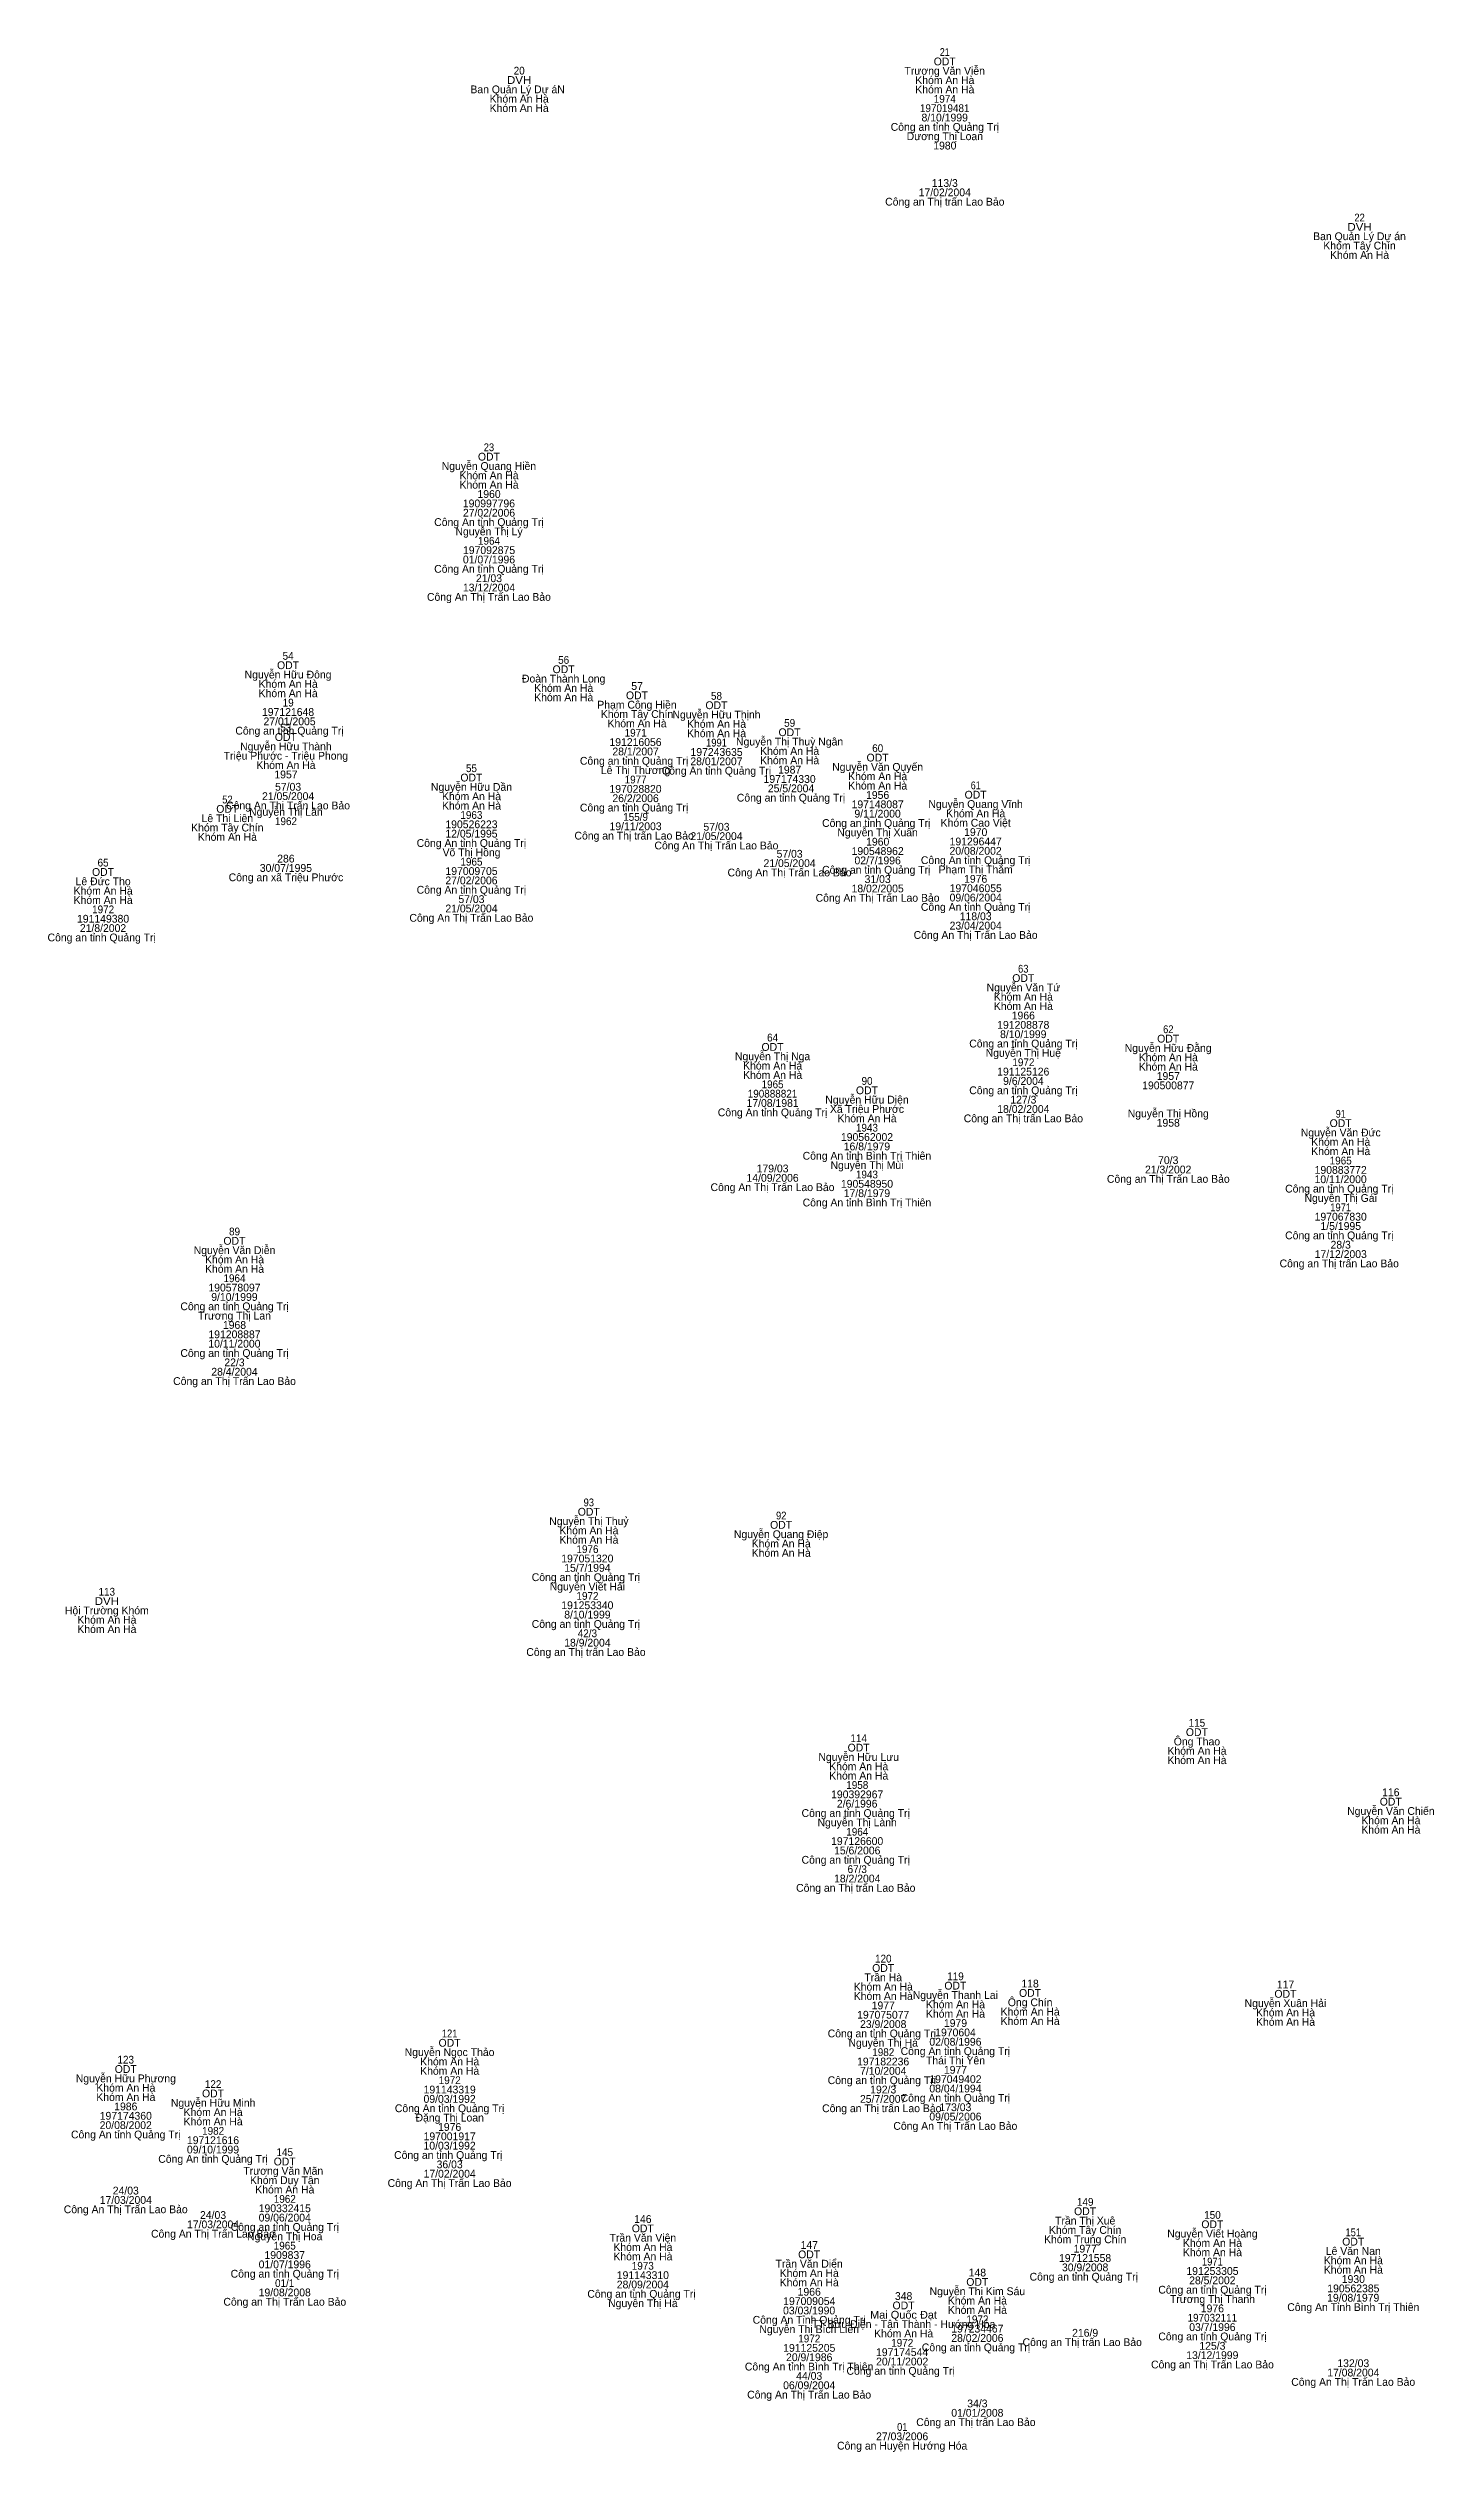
# Model space of a CAD drawing. Header units: metres. Extents: x 536493 to 536999, y 1836994 to 1837506.
# Drawn here: x 536890.7 to 536997.5, y 1837319 to 1837504.1 of the extents above; entities that cross this region are included whole.
import ezdxf
from ezdxf.enums import TextEntityAlignment as Align

# ---------------------------------------------------------------- set-up
doc = ezdxf.new("R2010")
doc.units = ezdxf.units.M
doc.header["$LTSCALE"] = 0.24
doc.layers.add('1', color=7, linetype='Continuous')

msp = doc.modelspace()

# ---------------------------------------------------------------- texts
at = {"layer": '1'}
for s, width, p in [('20', 0.95, (536927.015, 1837502.08)), ('21', 0.85, (536959.79, 1837503.51)), ('DVH', 1.1, (536927.01, 1837501.36)), ('197019481', 0.95, (536959.785, 1837499.19)), ('1974', 0.95, (536959.79, 1837499.91)), ('22', 0.9, (536991.735, 1837490.77)), ('DVH', 1.1, (536991.73, 1837490.05)), ('23', 0.9, (536924.685, 1837473.08)), ('1964', 0.95, (536924.69, 1837465.88)), ('54', 0.95, (536909.22, 1837457.02)), ('56', 0.95, (536930.44, 1837456.71)), ('58', 0.95, (536942.21, 1837453.94)), ('19', 0.95, (536909.225, 1837453.42)), ('59', 0.95, (536947.845, 1837451.86)), ('53', 0.9, (536909.045, 1837451.49)), ('1971 ', 0.95, (536936.09, 1837451.1)), ('1991', 0.9, (536942.21, 1837450.34)), ('55', 0.95, (536923.34, 1837448.37)), ('60', 0.95, (536954.625, 1837449.91)), ('1977 ', 0.95, (536936.09, 1837447.5)), ('61', 0.85, (536962.17, 1837447.05)), ('52', 0.9, (536904.545, 1837445.96)), ('1963', 0.95, (536923.335, 1837444.77)), ('155/9 ', 0.95, (536936.085, 1837444.62)), ('1962', 0.95, (536909.055, 1837444.29)), ('65', 0.95, (536894.97, 1837441.1)), ('1965', 0.95, (536923.34, 1837441.17)), ('1972', 0.95, (536894.975, 1837437.5)), ('63', 0.9, (536965.835, 1837432.93)), ('62', 0.9, (536977.005, 1837428.27)), ('64', 0.95, (536946.53, 1837427.63)), ('90', 0.95, (536953.805, 1837424.29)), ('1972', 0.95, (536965.845, 1837425.73)), ('190888821', 0.95, (536946.525, 1837423.31)), ('1965', 0.95, (536946.53, 1837424.03)), ('1943', 0.95, (536953.795, 1837420.69)), ('91', 0.85, (536990.28, 1837421.76)), ('1943', 0.95, (536953.795, 1837417.09)), ('1965', 0.95, (536990.28, 1837418.16)), ('1971', 0.9, (536990.28, 1837414.56)), ('89', 0.95, (536905.095, 1837412.7)), ('1964', 0.95, (536905.09, 1837409.1)), ('93', 0.9, (536932.375, 1837391.84)), ('92', 0.9, (536947.195, 1837390.83)), ('1976 ', 0.95, (536932.38, 1837388.24)), ('DVH', 1.1, (536895.26, 1837384.24)), ('113', 0.95, (536895.255, 1837384.96)), ('1972 ', 0.95, (536932.38, 1837384.64)), ('42/3 ', 0.95, (536932.375, 1837381.76)), ('115', 0.95, (536979.21, 1837374.87)), ('114', 0.95, (536953.16, 1837373.68)), ('1958 ', 0.95, (536953.16, 1837370.08)), ('1964 ', 0.95, (536953.16, 1837366.48)), ('67/3 ', 0.95, (536953.155, 1837363.6)), ('120', 0.95, (536955.055, 1837356.71)), ('119', 0.95, (536960.615, 1837355.35)), ('121', 0.9, (536921.66, 1837350.95)), ('123', 0.95, (536896.715, 1837348.93)), ('1982', 0.95, (536955.055, 1837349.51)), ('122', 0.95, (536903.445, 1837347.05)), ('1972', 0.95, (536921.665, 1837347.35)), ('1982', 0.95, (536903.445, 1837343.45)), ('145', 0.95, (536908.96, 1837341.81)), ('1962', 0.95, (536908.965, 1837338.21)), ('149', 0.95, (536970.605, 1837337.98)), ('150', 0.95, (536980.405, 1837336.98)), ('151', 0.9, (536991.25, 1837335.64)), ('1965', 0.95, (536908.96, 1837334.61)), ('1971', 0.9, (536980.4, 1837333.38)), ('01/1', 0.95, (536908.955, 1837331.73)), ('1973', 0.95, (536936.535, 1837333.06)), ('Mai Quốc Đạt', 1.05, (536956.615, 1837329.29)), ('1972', 0.95, (536962.305, 1837328.94)), ('197032111', 0.95, (536980.395, 1837329.06)), ('1972', 0.95, (536949.355, 1837327.46)), ('1972 ', 0.95, (536956.62, 1837327.13)), ('01 ', 0.9, (536956.62, 1837320.65))]:
    msp.add_text(s, height=0.6, dxfattribs=dict(at, width=width)).set_placement(p, align=Align.CENTER)
for s, p in [('Trương Văn Viễn', (536959.785, 1837502.07)), ('ODT', (536959.785, 1837502.79)), ('Ban Quản Lý Dự áN ', (536927.005, 1837500.64)), ('Khóm An Hà', (536927.015, 1837499.92)), ('Khóm An Hà', (536959.795, 1837501.35)), ('Khóm An Hà', (536959.795, 1837500.63)), ('Khóm An Hà', (536927.015, 1837499.2)), ('8/10/1999', (536959.785, 1837498.47)), ('Công an tỉnh Quảng Trị', (536959.795, 1837497.75)), ('Dương Thị Loan', (536959.795, 1837497.03)), ('1980', (536959.795, 1837496.31)), ('17/02/2004', (536959.79, 1837492.71)), ('113/3', (536959.79, 1837493.43)), ('Công an Thị trấn Lao Bảo', (536959.795, 1837491.99)), ('Ban Quản Lý Dự án', (536991.73, 1837489.33)), ('Khóm Tây Chín', (536991.73, 1837488.61)), ('Khóm An Hà', (536991.735, 1837487.89)), ('ODT', (536924.685, 1837472.36)), ('Nguyễn Quang Hiền', (536924.685, 1837471.64)), ('Khóm An Hà', (536924.695, 1837470.92)), ('Khóm An Hà', (536924.695, 1837470.2)), ('190997796', (536924.685, 1837468.76)), ('1960', (536924.695, 1837469.48)), ('Công An tỉnh Quảng Trị', (536924.685, 1837467.32)), ('Nguyễn Thị Lý', (536924.695, 1837466.6)), ('27/02/2006', (536924.69, 1837468.04)), ('197092875', (536924.695, 1837465.16)), ('Công An tỉnh Quảng Trị', (536924.685, 1837463.72)), ('01/07/1996', (536924.69, 1837464.44)), ('21/03', (536924.69, 1837463)), ('Công An Thị Trấn Lao Bảo', (536924.685, 1837461.56)), ('13/12/2004', (536924.69, 1837462.28)), ('Nguyễn Hữu Đông', (536909.215, 1837455.58)), ('ODT', (536909.215, 1837456.3)), ('ODT', (536930.435, 1837455.99)), ('Khóm An Hà', (536909.225, 1837454.86)), ('Khóm An Hà', (536909.225, 1837454.14)), ('Đoàn Thành Long', (536930.44, 1837455.27)), ('Khóm An Hà', (536930.445, 1837454.55)), ('Khóm An Hà', (536930.445, 1837453.83)), ('ODT', (536936.085, 1837453.98)), ('57', (536936.095, 1837454.7)), ('197121648', (536909.215, 1837452.7)), (' 27/01/2005', (536909.22, 1837451.98)), ('Phạm Công Hiền', (536936.085, 1837453.26)), ('Khóm Tây Chín', (536936.09, 1837452.54)), ('Khóm An Hà', (536936.095, 1837451.82)), ('Nguyễn Hữu Thịnh', (536942.21, 1837452.5)), ('ODT', (536942.205, 1837453.22)), (' Công an tỉnh Quảng Trị', (536909.215, 1837451.26)), ('Nguyễn Hữu Thành', (536909.05, 1837450.05)), ('ODT', (536909.045, 1837450.77)), ('191216056 ', (536936.085, 1837450.38)), ('Khóm An Hà', (536942.215, 1837451.78)), ('Khóm An Hà', (536942.215, 1837451.06)), ('Nguyễn Thị Thuỳ Ngân', (536947.84, 1837450.42)), ('ODT', (536947.835, 1837451.14)), ('Triệu Phước - Triệu Phong', (536909.05, 1837449.33)), ('Khóm An Hà', (536909.055, 1837448.61)), ('Công an tỉnh Quảng Trị  ', (536936.085, 1837448.94)), ('Lê Thị Thương ', (536936.09, 1837448.22)), ('28/1/2007 ', (536936.09, 1837449.66)), ('Công An tỉnh Quảng Trị', (536942.205, 1837448.18)), ('28/01/2007', (536942.205, 1837448.9)), ('197243635', (536942.215, 1837449.62)), ('Khóm An Hà', (536947.845, 1837449.7)), ('Khóm An Hà', (536947.845, 1837448.98)), ('1987', (536947.845, 1837448.26)), ('Nguyễn Văn Quyến', (536954.62, 1837448.47)), ('ODT', (536954.615, 1837449.19)), ('1957', (536909.055, 1837447.89)), ('57/03', (536909.22, 1837446.94)), ('Nguyễn Hữu Dần', (536923.34, 1837446.93)), ('ODT', (536923.335, 1837447.65)), ('197028820 ', (536936.085, 1837446.78)), ('197174330', (536947.84, 1837447.54)), (' 25/5/2004', (536947.84, 1837446.82)), ('Khóm An Hà', (536954.625, 1837447.75)), ('Khóm An Hà', (536954.625, 1837447.03)), ('1956', (536954.62, 1837446.31)), ('ODT', (536962.165, 1837446.33)), ('Lê Thị Liên', (536904.54, 1837444.52)), ('ODT', (536904.535, 1837445.24)), ('Công An Thị Trấn Lao Bảo', (536909.215, 1837445.5)), ('Nguyễn Thị Lân', (536909.05, 1837445.01)), ('21/05/2004', (536909.22, 1837446.22)), ('Khóm An Hà', (536923.345, 1837446.21)), ('Khóm An Hà', (536923.345, 1837445.49)), ('Công an tỉnh Quảng Trị  ', (536936.085, 1837445.34)), ('26/2/2006 ', (536936.09, 1837446.06)), (' Công an tỉnh Quảng Trị', (536947.835, 1837446.1)), ('197148087', (536954.62, 1837445.59)), ('9/11/2000', (536954.615, 1837444.87)), ('Nguyễn Quang Vĩnh', (536962.165, 1837445.61)), ('Khóm An Hà', (536962.175, 1837444.89)), ('Khóm Tây Chín', (536904.54, 1837443.8)), ('Khóm An Hà', (536904.545, 1837443.08)), ('Công An tỉnh Quảng Trị', (536923.335, 1837442.61)), ('190526223', (536923.34, 1837444.05)), ('12/05/1995', (536923.34, 1837443.33)), ('Công an Thị trấn Lao Bảo  ', (536936.09, 1837443.18)), ('19/11/2003 ', (536936.09, 1837443.9)), ('21/05/2004', (536942.21, 1837443.14)), ('57/03', (536942.21, 1837443.86)), ('Công an tỉnh Quảng Trị ', (536954.625, 1837444.15)), ('Nguyễn Thị Xuân', (536954.615, 1837443.43)), ('1960', (536954.625, 1837442.71)), ('Khóm Cao Việt', (536962.17, 1837444.17)), ('191296447', (536962.17, 1837442.73)), ('1970', (536962.175, 1837443.45)), ('286', (536909.05, 1837441.41)), ('Võ Thị Hồng', (536923.345, 1837441.89)), ('Công An Thị Trấn Lao Bảo', (536942.205, 1837442.42)), ('21/05/2004', (536947.84, 1837441.06)), ('57/03', (536947.84, 1837441.78)), ('190548962', (536954.62, 1837441.99)), ('02/7/1996', (536954.62, 1837441.27)), ('Công An tỉnh Quảng Trị', (536962.165, 1837441.29)), ('20/08/2002', (536962.165, 1837442.01)), ('Khóm An Hà', (536894.975, 1837438.94)), ('Lê Đức Thọ', (536894.975, 1837439.66)), ('ODT', (536894.965, 1837440.38)), ('Công an xã Triệu Phước', (536909.055, 1837439.97)), ('30/07/1995', (536909.05, 1837440.69)), ('Công An tỉnh Quảng Trị', (536923.335, 1837439.01)), ('27/02/2006', (536923.34, 1837439.73)), ('197009705', (536923.345, 1837440.45)), ('Công An Thị Trấn Lao Bảo', (536947.835, 1837440.34)), ('Công an tỉnh Quảng Trị ', (536954.625, 1837440.55)), ('18/02/2005', (536954.62, 1837439.11)), ('31/03', (536954.62, 1837439.83)), ('Phạm Thị Thắm', (536962.17, 1837440.57)), ('197046055', (536962.175, 1837439.13)), ('1976', (536962.17, 1837439.85)), ('Khóm An Hà', (536894.975, 1837438.22)), ('21/05/2004', (536923.34, 1837437.57)), ('57/03', (536923.34, 1837438.29)), ('Công An Thị Trấn Lao Bảo', (536954.615, 1837438.39)), ('Công An tỉnh Quảng Trị', (536962.165, 1837437.69)), ('09/06/2004', (536962.17, 1837438.41)), ('Công an tỉnh Quảng Trị ', (536894.975, 1837435.34)), ('191149380', (536894.97, 1837436.78)), ('21/8/2002', (536894.965, 1837436.06)), ('Công An Thị Trấn Lao Bảo', (536923.335, 1837436.85)), ('Công An Thị Trấn Lao Bảo', (536962.165, 1837435.53)), ('23/04/2004', (536962.17, 1837436.25)), ('118/03', (536962.17, 1837436.97)), ('Nguyễn Văn Tứ', (536965.845, 1837431.49)), ('ODT', (536965.835, 1837432.21)), ('Khóm An Hà', (536965.845, 1837430.77)), ('Khóm An Hà', (536965.845, 1837430.05)), ('191208878', (536965.835, 1837428.61)), ('8/10/1999', (536965.835, 1837427.89)), ('1966', (536965.84, 1837429.33)), ('Nguyễn Thị Nga', (536946.53, 1837426.19)), ('ODT', (536946.525, 1837426.91)), ('Công an tỉnh Quảng Trị', (536965.845, 1837427.17)), ('Nguyễn Thị Huệ', (536965.84, 1837426.45)), ('Nguyễn Hữu Đằng', (536976.995, 1837426.83)), ('Khóm An Hà', (536977.005, 1837426.11)), ('ODT', (536976.995, 1837427.55)), ('Khóm An Hà', (536946.535, 1837425.47)), ('Khóm An Hà', (536946.535, 1837424.75)), ('191125126', (536965.835, 1837425.01)), ('9/6/2004', (536965.845, 1837424.29)), ('Khóm An Hà', (536977.005, 1837425.39)), ('1957', (536977.005, 1837424.67)), ('17/08/1981', (536946.53, 1837422.59)), ('Nguyễn Hữu Diện', (536953.8, 1837422.85)), ('ODT', (536953.795, 1837423.57)), ('Công an tỉnh Quảng Trị', (536965.845, 1837423.57)), ('127/3', (536965.84, 1837422.85)), ('190500877', (536977, 1837423.95)), ('Công An tỉnh Quảng Trị', (536946.525, 1837421.87)), ('Xã Triệu Phước', (536953.8, 1837422.13)), ('Khóm An Hà', (536953.805, 1837421.41)), ('Công an Thị trấn Lao Bảo', (536965.845, 1837421.41)), ('18/02/2004', (536965.84, 1837422.13)), ('Nguyễn Thị Hồng', (536977, 1837421.79)), ('1958', (536977, 1837421.07)), ('Nguyễn Văn Đức', (536990.285, 1837420.32)), ('ODT', (536990.275, 1837421.04)), ('Công An tỉnh Bình Trị Thiên', (536953.795, 1837418.53)), ('190562002', (536953.8, 1837419.97)), ('16/8/1979', (536953.795, 1837419.25)), ('Khóm An Hà', (536990.285, 1837419.6)), ('Khóm An Hà', (536990.285, 1837418.88)), ('14/09/2006', (536946.53, 1837416.83)), ('179/03', (536946.53, 1837417.55)), ('Nguyễn Thị Mùi', (536953.8, 1837417.81)), ('Công an Thị Trấn Lao Bảo', (536977.005, 1837416.75)), ('21/3/2002', (536976.995, 1837417.47)), ('70/3', (536977, 1837418.19)), ('10/11/2000', (536990.275, 1837416.72)), ('190883772', (536990.28, 1837417.44)), ('Công An Thị Trấn Lao Bảo', (536946.525, 1837416.11)), ('Công An tỉnh Bình Trị Thiên', (536953.795, 1837414.93)), ('190548950', (536953.8, 1837416.37)), ('17/8/1979', (536953.795, 1837415.65)), ('Công an tỉnh Quảng Trị ', (536990.285, 1837416)), ('Nguyễn Thị Gái', (536990.28, 1837415.28)), ('197067830', (536990.28, 1837413.84)), ('1/5/1995', (536990.285, 1837413.12)), ('Nguyễn Văn Diễn', (536905.095, 1837411.26)), ('ODT', (536905.085, 1837411.98)), ('Công an tỉnh Quảng Trị ', (536990.285, 1837412.4)), ('28/3', (536990.28, 1837411.68)), ('Khóm An Hà', (536905.095, 1837410.54)), ('Khóm An Hà', (536905.095, 1837409.82)), ('Công an Thị trấn Lao Bảo ', (536990.28, 1837410.24)), ('17/12/2003', (536990.285, 1837410.96)), ('190578097', (536905.09, 1837408.38)), ('9/10/1999', (536905.085, 1837407.66)), ('Công an tỉnh Quảng Trị', (536905.095, 1837406.94)), ('Trương Thị Lan', (536905.09, 1837406.22)), ('10/11/2000', (536905.085, 1837404.06)), ('191208887', (536905.09, 1837404.78)), ('1968', (536905.09, 1837405.5)), ('Công an tỉnh Quảng Trị', (536905.095, 1837403.34)), ('28/4/2004', (536905.09, 1837401.9)), ('22/3', (536905.09, 1837402.62)), ('Công an Thị Trấn Lao Bảo', (536905.095, 1837401.18)), ('ODT', (536932.375, 1837391.12)), ('Nguyễn Thị Thuỷ', (536932.385, 1837390.4)), ('Khóm An Hà', (536932.385, 1837389.68)), ('Khóm An Hà', (536932.385, 1837388.96)), ('Nguyễn Quang Điệp', (536947.185, 1837389.39)), ('ODT', (536947.185, 1837390.11)), ('197051320 ', (536932.375, 1837387.52)), ('Khóm An Hà', (536947.195, 1837388.67)), ('Khóm An Hà', (536947.195, 1837387.95)), ('Công an tỉnh Quảng Trị  ', (536932.375, 1837386.08)), ('Nguyễn Viết Hải ', (536932.375, 1837385.36)), ('15/7/1994 ', (536932.38, 1837386.8)), ('Hội Trường Khóm', (536895.26, 1837383.52)), ('191253340 ', (536932.375, 1837383.92)), ('Khóm An Hà', (536895.265, 1837382.8)), ('Khóm An Hà', (536895.265, 1837382.08)), ('Công an tỉnh Quảng Trị  ', (536932.375, 1837382.48)), ('8/10/1999 ', (536932.38, 1837383.2)), ('Công an Thị trấn Lao Bảo  ', (536932.38, 1837380.32)), ('18/9/2004 ', (536932.38, 1837381.04)), ('ODT', (536979.205, 1837374.15)), ('Nguyễn Hữu Lưu', (536953.16, 1837372.24)), ('ODT', (536953.155, 1837372.96)), ('Khóm An Hà', (536979.215, 1837372.71)), ('Ông Thao', (536979.21, 1837373.43)), ('Khóm An Hà', (536953.165, 1837371.52)), ('Khóm An Hà', (536953.165, 1837370.8)), ('Khóm An Hà', (536979.215, 1837371.99)), ('190392967 ', (536953.155, 1837369.36)), ('2/6/1996 ', (536953.155, 1837368.64)), ('ODT', (536994.135, 1837368.8)), ('116', (536994.14, 1837369.52)), ('Công an tỉnh Quảng Trị  ', (536953.155, 1837367.92)), ('Nguyễn Thị Lành ', (536953.155, 1837367.2)), ('Nguyễn Văn Chiến', (536994.145, 1837368.08)), ('Khóm An Hà', (536994.145, 1837367.36)), ('197126600 ', (536953.155, 1837365.76)), ('15/6/2006 ', (536953.16, 1837365.04)), ('Khóm An Hà', (536994.145, 1837366.64)), ('Công an tỉnh Quảng Trị  ', (536953.155, 1837364.32)), ('Công an Thị trấn Lao Bảo  ', (536953.16, 1837362.16)), ('18/2/2004 ', (536953.16, 1837362.88)), ('ODT', (536955.045, 1837355.99)), ('Khóm An Hà', (536955.055, 1837354.55)), ('Khóm An Hà', (536955.055, 1837353.83)), ('Trần Hà', (536955.05, 1837355.27)), ('Nguyễn Thanh Lai', (536960.605, 1837353.91)), ('ODT', (536960.605, 1837354.63)), ('ODT', (536966.355, 1837354.07)), ('118', (536966.36, 1837354.79)), ('ODT', (536986.025, 1837354)), ('117', (536986.035, 1837354.72)), ('197075077', (536955.05, 1837352.39)), ('1977', (536955.055, 1837353.11)), ('Khóm An Hà', (536960.615, 1837353.19)), ('Khóm An Hà', (536960.615, 1837352.47)), ('Khóm An Hà', (536966.365, 1837352.63)), ('Khóm An Hà', (536966.365, 1837351.91)), ('Ông Chín', (536966.365, 1837353.35)), ('Nguyễn Xuân Hải', (536986.025, 1837353.28)), ('Khóm An Hà', (536986.035, 1837352.56)), ('ODT', (536921.655, 1837350.23)), ('Công an tỉnh Quảng Trị ', (536955.055, 1837350.95)), ('Nguyễn Thị Hà', (536955.05, 1837350.23)), ('23/9/2008', (536955.05, 1837351.67)), ('02/08/1996', (536960.61, 1837350.31)), ('1970604', (536960.615, 1837351.03)), ('1979', (536960.615, 1837351.75)), ('Khóm An Hà', (536986.035, 1837351.84)), ('ODT', (536896.715, 1837348.21)), ('Nguyễn Ngọc Thảo', (536921.655, 1837349.51)), ('Khóm An Hà', (536921.665, 1837348.79)), ('197182236', (536955.045, 1837348.79)), ('Công An tỉnh Quảng Trị', (536960.605, 1837349.59)), ('Thái Thị Yên', (536960.615, 1837348.87)), ('Nguyễn Hữu Phương', (536896.725, 1837347.49)), ('Khóm An Hà', (536896.725, 1837346.77)), ('ODT', (536903.435, 1837346.33)), ('Khóm An Hà', (536921.665, 1837348.07)), ('191143319', (536921.66, 1837346.63)), ('Công an tỉnh Quảng Trị ', (536955.055, 1837347.35)), ('7/10/2004', (536955.05, 1837348.07)), ('192/3', (536955.05, 1837346.63)), ('08/04/1994', (536960.61, 1837346.71)), ('197049402', (536960.61, 1837347.43)), ('1977', (536960.615, 1837348.15)), ('Khóm An Hà', (536896.725, 1837346.05)), ('197174360', (536896.72, 1837344.61)), ('1986', (536896.72, 1837345.33)), ('Nguyễn Hữu Minh', (536903.445, 1837345.61)), ('Khóm An Hà', (536903.445, 1837344.89)), ('Công An tỉnh Quảng Trị', (536921.655, 1837345.19)), ('Đặng Thị Loan', (536921.665, 1837344.47)), ('09/03/1992', (536921.655, 1837345.91)), ('Công an Thị trấn Lao Bảo ', (536955.05, 1837345.19)), ('25/7/2007', (536955.045, 1837345.91)), ('Công An tỉnh Quảng Trị', (536960.605, 1837345.99)), ('09/05/2006', (536960.61, 1837344.55)), ('173/03', (536960.61, 1837345.27)), ('Công An tỉnh Quảng Trị', (536896.715, 1837343.17)), ('20/08/2002', (536896.715, 1837343.89)), ('Khóm An Hà', (536903.445, 1837344.17)), ('197121616', (536903.435, 1837342.73)), ('197001917', (536921.66, 1837343.03)), ('1976', (536921.66, 1837343.75)), ('Công An Thị Trấn Lao Bảo', (536960.605, 1837343.83)), ('Công An tỉnh Quảng Trị', (536903.435, 1837341.29)), ('09/10/1999', (536903.435, 1837342.01)), ('ODT', (536908.955, 1837341.09)), ('Công an tỉnh Quảng Trị ', (536921.665, 1837341.59)), ('10/03/1992', (536921.655, 1837342.31)), ('36/03', (536921.66, 1837340.87)), ('Trương Văn Mãn ', (536908.96, 1837340.37)), ('Khóm Duy Tân', (536908.96, 1837339.65)), ('Khóm An Hà', (536908.965, 1837338.93)), ('Công An Thị Trấn Lao Bảo', (536921.655, 1837339.43)), ('17/02/2004', (536921.66, 1837340.15)), ('Công An Thị Trấn Lao Bảo', (536896.715, 1837337.41)), ('17/03/2004', (536896.72, 1837338.13)), ('24/03', (536896.72, 1837338.85)), ('190332415', (536908.965, 1837337.49)), ('ODT', (536970.595, 1837337.26)), ('Công An Thị Trấn Lao Bảo', (536903.435, 1837335.53)), ('17/03/2004', (536903.44, 1837336.25)), ('24/03', (536903.44, 1837336.97)), ('Công an tỉnh Quảng Trị', (536908.965, 1837336.05)), ('Nguyễn Thị Hoa', (536908.96, 1837335.33)), ('09/06/2004', (536908.96, 1837336.77)), ('Trần Văn Viện', (536936.54, 1837335.22)), ('ODT', (536936.535, 1837335.94)), ('146', (536936.54, 1837336.66)), ('Khóm Tây Chín', (536970.6, 1837335.82)), ('Trần Thị Xuê', (536970.605, 1837336.54)), ('Nguyễn Viết Hoàng', (536980.4, 1837335.54)), ('ODT', (536980.395, 1837336.26)), ('1909837', (536908.96, 1837333.89)), ('Khóm An Hà', (536936.545, 1837334.5)), ('Khóm An Hà', (536936.545, 1837333.78)), ('ODT', (536949.345, 1837333.94)), ('147', (536949.355, 1837334.66)), ('Khóm Trung Chín', (536970.6, 1837335.1)), ('197121558', (536970.595, 1837333.66)), ('1977', (536970.605, 1837334.38)), ('Khóm An Hà', (536980.405, 1837334.82)), ('Khóm An Hà', (536980.405, 1837334.1)), ('Khóm An Hà', (536991.255, 1837333.48)), ('Lê Văn Nan', (536991.25, 1837334.2)), ('ODT', (536991.245, 1837334.92)), ('Công an tỉnh Quảng Trị', (536908.965, 1837332.45)), ('01/07/1996', (536908.96, 1837333.17)), ('28/09/2004', (536936.54, 1837331.62)), ('191143310', (536936.54, 1837332.34)), ('Trần Văn Diển', (536949.345, 1837333.22)), ('Khóm An Hà', (536949.355, 1837332.5)), ('Khóm An Hà', (536949.355, 1837331.78)), ('ODT', (536962.295, 1837331.82)), ('148', (536962.3, 1837332.54)), ('Công an tỉnh Quảng Trị ', (536970.605, 1837332.22)), ('30/9/2008', (536970.6, 1837332.94)), ('191253305', (536980.405, 1837332.66)), ('28/5/2002', (536980.395, 1837331.94)), ('Khóm An Hà', (536991.255, 1837332.76)), ('1930', (536991.255, 1837332.04)), ('Công an Thị Trấn Lao Bảo', (536908.965, 1837330.29)), ('19/08/2008', (536908.96, 1837331.01)), ('Công an tỉnh Quảng Trị ', (536936.545, 1837330.9)), ('Nguyễn Thị Hà', (536936.54, 1837330.18)), ('197009054', (536949.355, 1837330.34)), ('1966', (536949.35, 1837331.06)), ('ODT', (536956.615, 1837330.01)), ('348', (536956.62, 1837330.73)), ('Nguyễn Thị Kim Sáu', (536962.3, 1837331.1)), ('Khóm An Hà', (536962.305, 1837330.38)), ('Khóm An Hà', (536962.305, 1837329.66)), ('Công an tỉnh Quảng Trị', (536980.405, 1837331.22)), ('Trương Thị Thanh', (536980.405, 1837330.5)), ('1976', (536980.4, 1837329.78)), ('Công An Tỉnh Bình Trị Thiên', (536991.25, 1837329.88)), ('19/08/1979', (536991.245, 1837330.6)), ('190562385', (536991.255, 1837331.32)), ('Công An Tỉnh Quảng Trị', (536949.345, 1837328.9)), ('Nguyễn Thị Bích Liên', (536949.35, 1837328.18)), ('03/03/1990', (536949.345, 1837329.62)), ('TT Bưu Điện - Tân Thành - Hướng Hóa', (536956.62, 1837328.57)), ('Khóm An Hà', (536956.625, 1837327.85)), ('197234467', (536962.3, 1837328.22)), ('216/9', (536970.6, 1837327.9)), ('03/7/1996', (536980.4, 1837328.34)), ('191125205', (536949.355, 1837326.74)), ('20/9/1986', (536949.35, 1837326.02)), ('197174544 ', (536956.615, 1837326.41)), ('Công an tỉnh Quảng Trị ', (536962.305, 1837326.78)), ('28/02/2006', (536962.3, 1837327.5)), ('Công an Thị trấn Lao Bảo  ', (536970.6, 1837327.18)), ('Công an tỉnh Quảng Trị', (536980.405, 1837327.62)), ('13/12/1999', (536980.395, 1837326.18)), ('125/3', (536980.4, 1837326.9)), ('Công An tỉnh Bình Trị Thiên', (536949.345, 1837325.3)), ('44/03', (536949.35, 1837324.58)), ('Công an tỉnh Quảng Trị  ', (536956.615, 1837324.97)), ('20/11/2002 ', (536956.62, 1837325.69)), ('Công an Thị Trấn Lao Bảo', (536980.405, 1837325.46)), ('Công An Thị Trấn Lao Bảo', (536991.245, 1837324.12)), ('17/08/2004', (536991.25, 1837324.84)), ('132/03', (536991.25, 1837325.56)), ('Công An Thị Trấn Lao Bảo', (536949.345, 1837323.14)), ('06/09/2004', (536949.35, 1837323.86)), ('34/3', (536962.3, 1837322.46)), ('Công an Thị trấn Lao Bảo ', (536962.3, 1837321.02)), ('01/01/2008', (536962.3, 1837321.74)), ('Công an Huyện Hướng Hóa ', (536956.62, 1837319.21)), ('27/03/2006 ', (536956.62, 1837319.93))]:
    msp.add_text(s, height=0.6, dxfattribs=at).set_placement(p, align=Align.CENTER)

doc.saveas('drawing.dxf')
